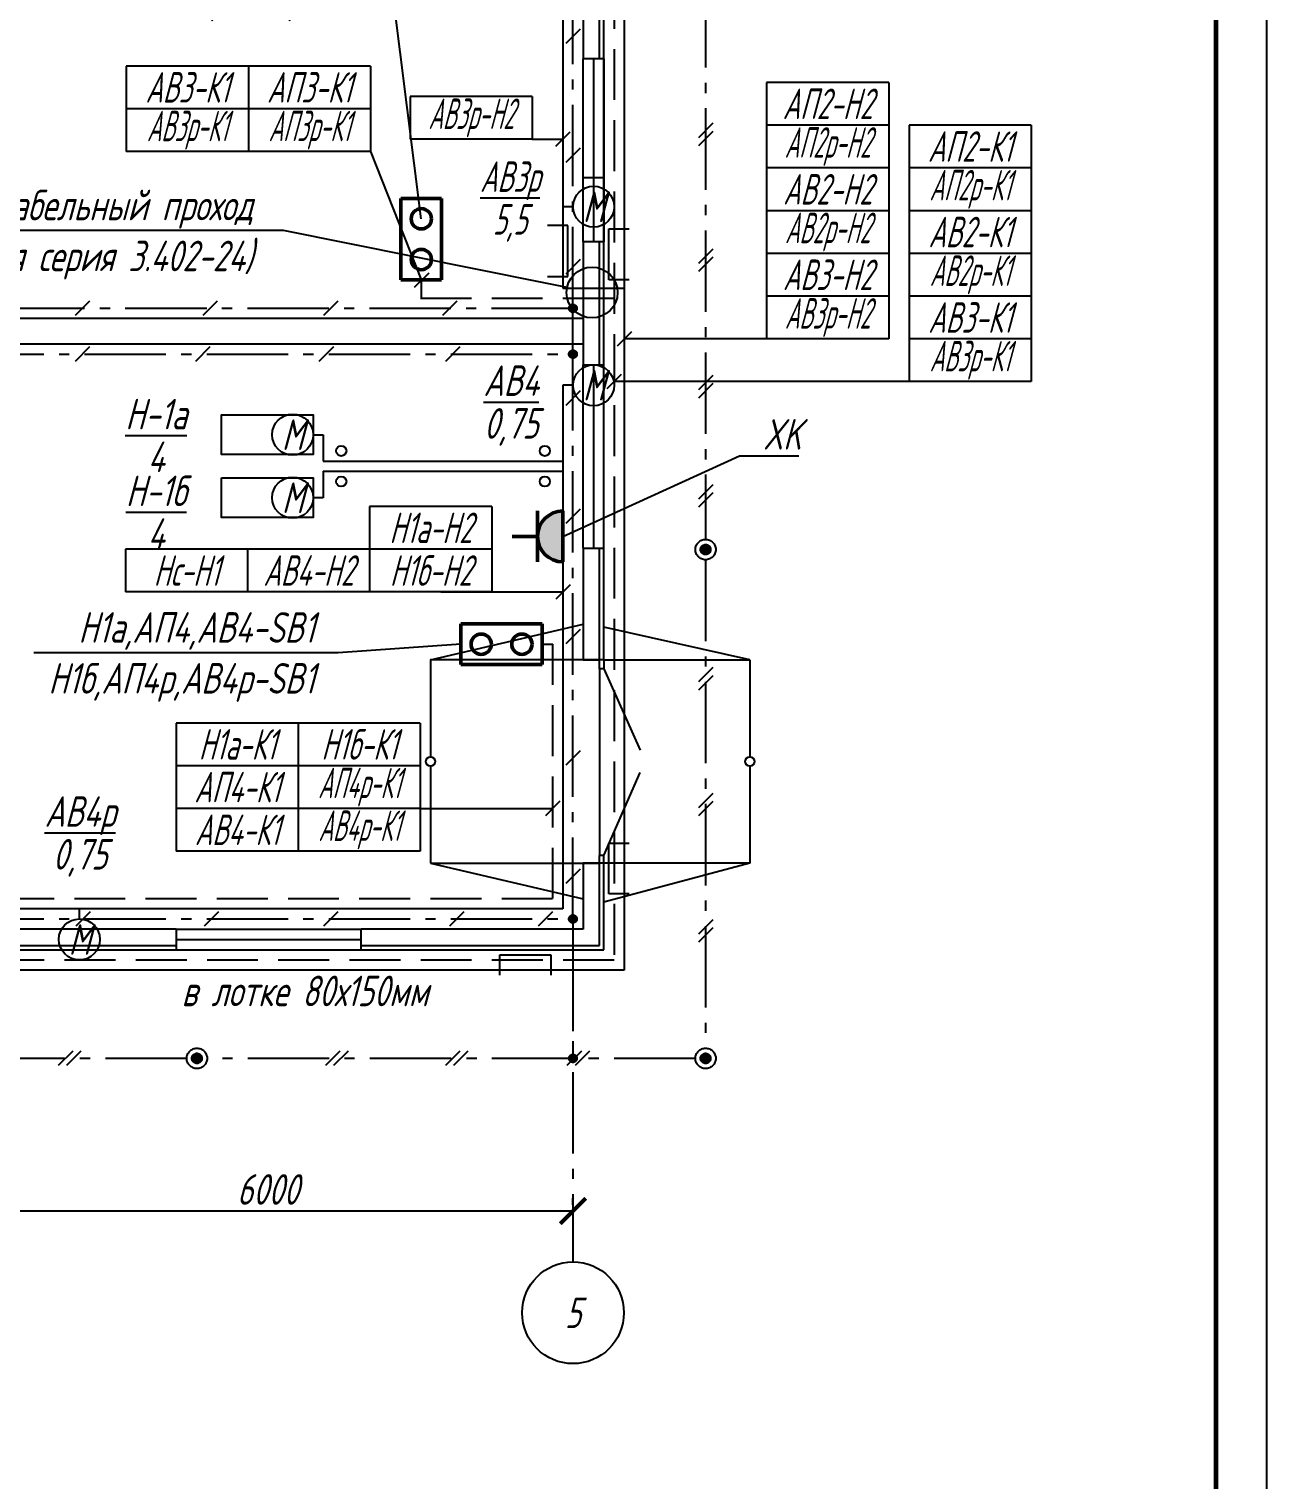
# Model space of a CAD drawing. Header units: millimetres. Extents: x 6735 to 13224, y -12144 to -9633.
# Drawn here: x 11656.4 to 11778.1, y -9971 to -9828.4 of the extents above; entities that cross this region are included whole.
import ezdxf
from ezdxf import colors
from ezdxf.entities.mleader import LeaderData, LeaderLine
from ezdxf.enums import TextEntityAlignment as Align
from ezdxf.math import Vec2, Vec3

# ---------------------------------------------------------------- set-up
doc = ezdxf.new("R2010")
doc.units = ezdxf.units.MM
doc.linetypes.add('gost5', pattern=[7, 5, -2, 0])
doc.linetypes.add('gost6', pattern=[12, 8, -1.5, 1, -1.5])
doc.layers.get('Defpoints').update_dxf_attribs({"color": 33})
for name, color, linetype, lineweight in [('Заземление (Вновь)', 6, 'gost6', 50), ('КаБель контрольный (Вновь)', 142, 'gost5', 60), ('КаБель силовой (Вновь)', 1, 'Continuous', 60), ('Линия выноска', 137, 'Continuous', 25), ('Осевая', 4, 'gost6', 25), ('Размерная', 4, 'Continuous', 25), ('Рамка толстая', 7, 'Continuous', 60), ('Рамка тонкая', 5, 'Continuous', 25), ('Строительный', 251, 'Continuous', 13), ('Текст', 2, 'Continuous', 25), ('Эл. аппараты (Вновь)', 93, 'Continuous', 50), ('ЭлектрооБорудование (Вновь)', 160, 'Continuous', 60)]:
    doc.layers.add(name, color=color, linetype=linetype, lineweight=lineweight)
doc.styles.add('Simplex', font='simplex.shx', dxfattribs={"width": 0.7, "oblique": 15})
doc.dimstyles.new('ISO-25', dxfattribs={"dimtxt": 3, "dimasz": 2.5, "dimexe": 1.25, "dimexo": 0.625, "dimtad": 1, "dimtxsty": 'Simplex', "dimcen": 2.5, "dimclrt": 2, "dimadec": 0, "dimazin": 0, "dimtfac": 1, "dimtmove": 0, "dimatfit": 3, "dimfxl": 1, "dimarcsym": 0})

# ---------------------------------------------------------------- blocks, each defined once
blk = doc.blocks.new('A$C54FF5821')
at = {"layer": 'Рамка толстая'}
blk.add_line((415, 5), (415, 589), dxfattribs=at)
at = {"layer": 'Рамка тонкая'}
blk.add_line((420, 0), (420, 594), dxfattribs=at)
blk = doc.blocks.new('_ArchTick')
at = {"color": 0, "linetype": 'ByBlock', "const_width": 0.15}
blk.add_lwpolyline([(-0.5, -0.5), (0.5, 0.5)], dxfattribs=at)
blk = doc.blocks.new('*D464')
at = {"layer": 'Defpoints', "color": 0, "transparency": 16777216}
for p in [(11649.89, -9944.56), (11709.89, -9944.56), (11709.89, -9944.56)]:
    blk.add_point(p, dxfattribs=at)
at = {"layer": 'Размерная', "color": 0, "lineweight": -2, "transparency": 16777216}
for p, q in [((11709.89, -9943.94), (11709.89, -9943.31)), ((11649.89, -9944.56), (11709.89, -9944.56)), ((11649.89, -9945.19), (11649.89, -9945.81))]:
    blk.add_line(p, q, dxfattribs=at)
at = {"layer": 'Размерная', "color": 0, "lineweight": -2, "transparency": 16777216, "xscale": 2.5, "yscale": 2.5, "zscale": 2.5, "rotation": 180}
blk.add_blockref('_ArchTick', (11649.89, -9944.56), dxfattribs=at)
at = {"layer": 'Размерная', "color": 0, "lineweight": -2, "transparency": 16777216, "xscale": 2.5, "yscale": 2.5, "zscale": 2.5}
blk.add_blockref('_ArchTick', (11709.89, -9944.56), dxfattribs=at)
at = {"layer": 'Размерная', "color": 2, "lineweight": 25, "transparency": 16777216, "insert": (11679.89, -9942.44), "char_height": 3, "attachment_point": 5, "style": 'Simplex'}
blk.add_mtext('6000', dxfattribs=at)
blk = doc.blocks.new('A$C11954CC4')
at = {"layer": 'Линия выноска', "color": 161}
for p, q in [((12, 4.2), (0, 4.2)), ((0, 4.2), (0, 0)), ((12, 4.2), (12, 0)), ((12, 0), (0, 0))]:
    blk.add_line(p, q, dxfattribs=at)
blk = doc.blocks.new('A$C629C7F59')
at = {"layer": 'Эл. аппараты (Вновь)'}
for p, q in [((0, 8), (0, 0)), ((4, 8), (0, 8)), ((4, 0), (4, 8)), ((0, 0), (4, 0))]:
    blk.add_line(p, q, dxfattribs=at)
for centre in [(2, 6), (2, 2)]:
    blk.add_circle(centre, 1, dxfattribs=at)
blk = doc.blocks.new('_None')
blk = doc.blocks.new('A$C1733719F')
at = {"layer": 'Эл. аппараты (Вновь)'}
blk.add_hatch(color=256, dxfattribs=at).paths.add_polyline_path([(0, 0), (5, 0, 1)])
for p, q in [((2.5, 2.5), (2.5, 5)), ((0, 2.5), (5, 2.5)), ((0, 0), (5, 0))]:
    blk.add_line(p, q, dxfattribs=at)
blk.add_arc((2.5, 0), 2.5, 0, 180, dxfattribs=at)
blk = doc.blocks.new('A$C710D2D3C')
at = {"layer": 'Рамка тонкая'}
for p, q in [((0, 0), (0, 2)), ((0, 2), (5, 2)), ((5, 2), (5, 0))]:
    blk.add_line(p, q, dxfattribs=at)
blk = doc.blocks.new('_DotBlank')
at = {"color": 0, "linetype": 'ByBlock', "lineweight": -2}
blk.add_line((-0.5, 0), (-1, 0), dxfattribs=at)
blk.add_circle((0, 0), 0.5, dxfattribs=at)

msp = doc.modelspace()

# ---------------------------------------------------------------- hatches: boundary and pattern name
at = {"layer": 'Заземление (Вновь)', "lineweight": 25}
h = msp.add_hatch(color=256, dxfattribs=at)
h.paths.add_polyline_path([(11709.88373, -9855.46146), (11709.88373, -9855.86146), (11710.28373, -9855.86146, 0.414213562)])
h.paths.add_polyline_path([(11709.88373, -9855.46146, 0.414213562), (11709.48373, -9855.86146), (11709.88373, -9855.86146)])
h.paths.add_polyline_path([(11710.28373, -9855.86146), (11709.88373, -9855.86146), (11709.48373, -9855.86146, 1)])
h = msp.add_hatch(color=256, dxfattribs=at)
h.paths.add_polyline_path([(11709.88373, -9859.96146), (11709.88373, -9860.36146), (11710.28373, -9860.36146, 0.414213562)])
h.paths.add_polyline_path([(11709.88373, -9859.96146, 0.414213562), (11709.48373, -9860.36146), (11709.88373, -9860.36146)])
h.paths.add_polyline_path([(11710.28373, -9860.36146), (11709.88373, -9860.36146), (11709.48373, -9860.36146, 1)])
for points in [[(11723.42373, -9879.56146, 1), (11722.42373, -9879.56146, 1)], [(11673.42373, -9929.56146, 1), (11672.42373, -9929.56146, 1)], [(11723.42373, -9929.56146, 1), (11722.42373, -9929.56146, 1)]]:
    msp.add_hatch(color=256, dxfattribs=at).paths.add_polyline_path(points)
h = msp.add_hatch(color=256, dxfattribs=at)
h.paths.add_polyline_path([(11709.88373, -9915.46146), (11709.88373, -9915.86146), (11710.28373, -9915.86146, 0.414213562)])
h.paths.add_polyline_path([(11709.88373, -9915.46146, 0.414213562), (11709.48373, -9915.86146), (11709.88373, -9915.86146)])
h.paths.add_polyline_path([(11710.28373, -9915.86146), (11709.88373, -9915.86146), (11709.48373, -9915.86146, 1)])
h = msp.add_hatch(color=256, dxfattribs=at)
h.paths.add_polyline_path([(11709.88373, -9929.16146), (11709.88373, -9929.56146), (11710.28373, -9929.56146, 0.414213562)])
h.paths.add_polyline_path([(11709.88373, -9929.16146, 0.414213562), (11709.48373, -9929.56146), (11709.88373, -9929.56146)])
h.paths.add_polyline_path([(11710.28373, -9929.56146), (11709.88373, -9929.56146), (11709.48373, -9929.56146, 1)])

# ---------------------------------------------------------------- linework, layer by layer
for p, q in [((11709.88373, -9855.86146), (11709.88373, -9765.88146)), ((11722.92373, -9812.20146), (11722.92373, -9878.56146)), ((11710.59084, -9828.42903), (11709.17662, -9829.84325)), ((11723.63084, -9837.67318), (11722.21662, -9839.08739)), ((11723.63084, -9838.47318), (11722.21662, -9839.88739)), ((11710.59084, -9840.11292), (11709.17662, -9841.52714)), ((11710.59084, -9851.07046), (11709.17662, -9852.48467)), ((11723.63084, -9850.03574), (11722.21662, -9851.44996)), ((11723.63084, -9850.83574), (11722.21662, -9852.24996)), ((11662.36229, -9855.15435), (11660.94808, -9856.56857)), ((11674.92696, -9855.15435), (11673.51274, -9856.56857)), ((11686.76943, -9855.15435), (11685.35521, -9856.56857)), ((11698.4676, -9855.15435), (11697.05338, -9856.56857)), ((11709.88373, -9855.86146), (11589.88373, -9855.86146)), ((11709.88373, -9860.36146), (11709.88373, -9855.86146)), ((11662.36229, -9859.65435), (11660.94808, -9861.06857)), ((11674.20486, -9859.65435), (11672.79065, -9861.06857)), ((11686.33623, -9859.65435), (11684.92201, -9861.06857)), ((11698.75639, -9859.65435), (11697.34218, -9861.06857)), ((11589.88373, -9860.36146), (11709.88373, -9860.36146)), ((11709.88373, -9915.86146), (11709.88373, -9860.36146)), ((11723.63084, -9862.45596), (11722.21662, -9863.87018)), ((11723.63084, -9863.25596), (11722.21662, -9864.67018)), ((11710.59084, -9863.97512), (11709.17662, -9865.38933)), ((11723.63084, -9873.18822), (11722.21662, -9874.60244)), ((11723.63084, -9873.98822), (11722.21662, -9875.40244)), ((11710.59084, -9875.59865), (11709.17662, -9877.01287)), ((11722.92373, -9880.56146), (11722.92373, -9928.56146)), ((11710.59084, -9887.40435), (11709.17662, -9888.81857)), ((11723.63084, -9891.15505), (11722.21662, -9892.56926)), ((11723.63084, -9891.95505), (11722.21662, -9893.36926)), ((11710.59084, -9899.33158), (11709.17662, -9900.7458)), ((11723.63084, -9903.51762), (11722.21662, -9904.93183)), ((11723.63084, -9904.31762), (11722.21662, -9905.73183)), ((11710.59084, -9910.95508), (11709.17662, -9912.36929)), ((11662.42578, -9915.15435), (11661.01157, -9916.56857)), ((11675.04308, -9915.15435), (11673.62887, -9916.56857)), ((11686.77184, -9915.15435), (11685.35763, -9916.56857)), ((11699.16695, -9915.15435), (11697.75274, -9916.56857)), ((11707.87459, -9915.15435), (11706.46038, -9916.56857)), ((11589.88373, -9915.86146), (11709.88373, -9915.86146)), ((11709.88373, -9915.86146), (11709.88373, -9929.56146)), ((11723.63084, -9915.93783), (11722.21662, -9917.35205)), ((11723.63084, -9916.73783), (11722.21662, -9918.15205)), ((11671.92373, -9929.56146), (11623.92373, -9929.56146)), ((11660.71457, -9928.85435), (11659.30036, -9930.26857)), ((11661.51457, -9928.85435), (11660.10036, -9930.26857)), ((11721.92373, -9929.56146), (11673.92373, -9929.56146)), ((11686.97781, -9928.85435), (11685.5636, -9930.26857)), ((11687.77781, -9928.85435), (11686.3636, -9930.26857)), ((11698.76262, -9928.85435), (11697.3484, -9930.26857)), ((11699.56262, -9928.85435), (11698.1484, -9930.26857)), ((11710.71457, -9928.85435), (11709.30036, -9930.26857)), ((11711.51457, -9928.85435), (11710.10036, -9930.26857))]:
    msp.add_line(p, q, dxfattribs=at)
for centre, radius in [((11709.88373, -9855.86146), 0.4), ((11709.88373, -9860.36146), 0.4), ((11722.92373, -9879.56146), 1), ((11722.92373, -9879.56146), 0.5), ((11709.88373, -9915.86146), 0.4), ((11672.92373, -9929.56146), 1), ((11672.92373, -9929.56146), 0.5), ((11709.88373, -9929.56146), 0.4), ((11722.92373, -9929.56146), 1), ((11722.92373, -9929.56146), 0.5)]:
    msp.add_circle(centre, radius, dxfattribs=at)
at = {"layer": 'КаБель контрольный (Вновь)', "lineweight": 25}
for p, q in [((11713.92373, -9760.38146), (11713.92373, -9919.90146)), ((11695.00602, -9854.87763), (11694.99902, -9853.11206)), ((11694.90508, -9854.86146), (11713.92373, -9854.86146)), ((11706.86788, -9888.86146), (11707.90288, -9888.86146)), ((11707.90288, -9913.86146), (11707.90288, -9888.86146)), ((11590.88373, -9913.86146), (11707.90288, -9913.86146)), ((11713.92373, -9919.90146), (11590.88373, -9919.90146))]:
    msp.add_line(p, q, dxfattribs=at)
at = {"layer": 'КаБель силовой (Вновь)', "lineweight": 25}
for p, q in [((11714.92373, -9759.38146), (11714.92373, -9920.90146)), ((11708.88373, -9776.00141), (11708.88373, -9853.86146)), ((11709.90288, -9845.8726), (11708.88373, -9845.8726)), ((11708.88373, -9853.86146), (11714.92373, -9853.86146)), ((11709.90288, -9863.41539), (11708.90288, -9863.41539)), ((11708.90288, -9863.41539), (11708.90288, -9914.86146)), ((11684.34801, -9868.27199), (11685.34801, -9868.27199)), ((11685.34801, -9868.27199), (11685.34801, -9870.86977)), ((11685.34801, -9870.86977), (11708.88373, -9870.86977)), ((11685.34801, -9871.86977), (11708.88373, -9871.86977)), ((11685.34801, -9871.86977), (11685.34801, -9874.46755)), ((11685.34801, -9874.46755), (11684.34801, -9874.46755)), ((11708.90288, -9914.86146), (11591.88373, -9914.86146)), ((11661.37465, -9915.86146), (11661.37465, -9914.86146)), ((11714.92373, -9920.90146), (11591.88373, -9920.90146))]:
    msp.add_line(p, q, dxfattribs=at)
for centre in [(11687.11587, -9869.86977), (11707.11587, -9869.86977), (11687.11587, -9872.86977), (11707.11587, -9872.86977)]:
    msp.add_circle(centre, 0.5, dxfattribs=at)
at = {"layer": 'Линия выноска', "color": 161, "lineweight": 25}
for p, q in [((11705.88373, -9839.24352), (11708.88373, -9839.24352)), ((11709.59084, -9838.53642), (11708.17662, -9839.95063)), ((11689.9821, -9840.44352), (11694.99902, -9853.11206)), ((11695.70613, -9852.40495), (11694.29191, -9853.81916)), ((11715.63084, -9858.15434), (11714.21662, -9859.56855)), ((11728.92373, -9858.86146), (11714.92373, -9858.86145)), ((11714.63093, -9862.35435), (11713.21671, -9863.76857)), ((11742.92373, -9863.06146), (11713.92373, -9863.06146)), ((11696.90288, -9883.725), (11708.90288, -9883.725)), ((11709.60999, -9883.01789), (11708.19578, -9884.43211)), ((11694.88373, -9905.00659), (11707.88373, -9905.00659)), ((11708.59084, -9904.29948), (11707.17662, -9905.7137))]:
    msp.add_line(p, q, dxfattribs=at)
at = {"layer": 'Осевая', "lineweight": 25}
msp.add_line((11709.88836, -9918.90146), (11709.88836, -9949.56146), dxfattribs=at)
at = {"layer": 'Рамка тонкая', "lineweight": 25}
msp.add_circle((11709.88836, -9954.56146), 5, dxfattribs=at)
at = {"layer": 'Строительный', "lineweight": 25, "ltscale": 100}
for p, q in [((11712.48373, -9831.32953), (11712.48373, -9820.44612)), ((11710.88373, -9821.2766), (11710.88373, -9831.32953)), ((11712.92373, -9831.32953), (11712.92373, -9821.2766)), ((11710.88373, -9849.32953), (11710.88373, -9831.32953)), ((11712.92373, -9831.32953), (11710.88373, -9831.32953)), ((11711.90373, -9831.32953), (11711.90373, -9849.32953)), ((11712.92373, -9849.32953), (11712.92373, -9831.32953)), ((11712.92373, -9831.32953), (11712.92373, -9849.32953)), ((11712.92373, -9843.02953), (11710.88373, -9843.02953)), ((11710.88373, -9849.32953), (11710.88373, -9861.40959)), ((11712.92373, -9849.32953), (11710.88373, -9849.32953)), ((11712.48373, -9861.40959), (11712.48373, -9849.32953)), ((11712.92373, -9861.40959), (11712.92373, -9849.32953)), ((11710.88373, -9856.86146), (11579.88373, -9856.86146)), ((11588.8791, -9859.36146), (11710.8791, -9859.36146)), ((11710.88373, -9879.40959), (11710.88373, -9861.40959)), ((11710.88373, -9861.40959), (11712.92373, -9861.40959)), ((11711.90373, -9861.40959), (11711.90373, -9879.40959)), ((11712.92373, -9879.40959), (11712.92373, -9861.40959)), ((11710.88373, -9879.40959), (11710.88373, -9890.38646)), ((11710.88373, -9879.40959), (11712.92373, -9879.40959)), ((11712.48373, -9891.26987), (11712.48373, -9879.40959)), ((11712.92373, -9890.38646), (11712.92373, -9879.40959)), ((11695.88373, -9890.38646), (11710.88373, -9886.89146)), ((11710.88373, -9887.20328), (11710.88373, -9887.70328)), ((11727.2693, -9890.38646), (11712.92373, -9887.18533)), ((11710.88373, -9890.38646), (11695.88373, -9890.38646)), ((11695.88373, -9890.38646), (11695.88373, -9899.93895)), ((11712.92373, -9890.38646), (11710.88373, -9890.38646)), ((11710.88373, -9890.38646), (11712.48373, -9890.38646)), ((11712.92373, -9890.38646), (11727.2693, -9890.38646)), ((11712.92373, -9890.38646), (11712.92373, -9891.26987)), ((11727.2693, -9890.38646), (11727.2693, -9899.93895)), ((11712.92373, -9891.26987), (11712.48373, -9891.26987)), ((11712.48373, -9891.26987), (11712.48373, -9909.61225)), ((11712.92373, -9891.26987), (11716.48576, -9899.28667)), ((11695.88373, -9900.83397), (11695.88373, -9910.38646)), ((11727.2693, -9900.83397), (11727.2693, -9910.38646)), ((11712.92373, -9909.61225), (11716.48576, -9901.48625)), ((11695.88373, -9910.38646), (11711.90373, -9910.38646)), ((11695.88373, -9910.38646), (11710.88373, -9913.88146)), ((11710.88373, -9910.38646), (11710.88373, -9916.86146)), ((11712.92373, -9910.38646), (11710.88373, -9910.38646)), ((11710.88373, -9910.38646), (11712.48373, -9910.38646)), ((11712.48373, -9918.46146), (11712.48373, -9909.61225)), ((11712.92373, -9909.61225), (11712.48373, -9909.61225)), ((11712.92373, -9910.49565), (11712.92373, -9909.61225)), ((11712.92373, -9918.90146), (11712.92373, -9910.38646)), ((11727.2693, -9910.38646), (11712.92373, -9910.38646)), ((11727.2693, -9910.38646), (11712.92373, -9914.22614)), ((11670.88836, -9916.86146), (11628.8882, -9916.86146)), ((11670.88836, -9916.86146), (11670.88836, -9918.90146)), ((11670.88836, -9916.86146), (11689.06452, -9916.86146)), ((11670.88836, -9917.88146), (11689.06452, -9917.88146)), ((11710.88373, -9916.86146), (11689.06452, -9916.86146)), ((11689.06452, -9918.90146), (11689.06452, -9916.86146)), ((11628.8882, -9918.90146), (11670.88836, -9918.90146)), ((11643.32225, -9918.46146), (11670.88836, -9918.46146)), ((11670.88836, -9918.90146), (11689.06452, -9918.90146)), ((11689.06452, -9918.46146), (11712.48373, -9918.46146)), ((11689.06452, -9918.90146), (11712.92373, -9918.90146))]:
    msp.add_line(p, q, dxfattribs=at)
for centre in [(11695.88373, -9900.38646), (11727.2693, -9900.38646)]:
    msp.add_circle(centre, 0.44751, dxfattribs=at)
at = {"layer": 'ЭлектрооБорудование (Вновь)', "linetype": 'ByBlock', "lineweight": 25, "ltscale": 0.7}
msp.add_lwpolyline([(11675.34801, -9869.28428), (11675.34801, -9866.32199), (11684.34801, -9866.32199), (11684.34801, -9870.22199), (11680.73274, -9870.22199)], dxfattribs=at)
for points in [[(11675.34801, -9866.32199), (11684.34801, -9866.32199), (11684.34801, -9870.22199), (11675.34801, -9870.22199)], [(11675.34801, -9872.51755), (11684.34801, -9872.51755), (11684.34801, -9876.41755), (11675.34801, -9876.41755)]]:
    msp.add_lwpolyline(points, close=True, dxfattribs=at)
at = {"layer": 'ЭлектрооБорудование (Вновь)', "lineweight": 25}
for centre in [(11711.91798, -9845.8726), (11711.91798, -9863.41539), (11682.33291, -9868.27199), (11682.33291, -9874.46755), (11661.37465, -9917.87655)]:
    msp.add_circle(centre, 2.01509, dxfattribs=at)

# ---------------------------------------------------------------- block references
msp.add_blockref('A$C54FF5821', (11358.10387, -10227.35746))
at = {"lineweight": 25}
msp.add_blockref('A$C629C7F59', (11692.98007, -9853.05939), dxfattribs=at)
at = {"lineweight": 25, "rotation": 90}
for name, p in [('A$C1733719F', (11708.90288, -9880.77186)), ('A$C629C7F59', (11706.86788, -9890.86154))]:
    msp.add_blockref(name, p, dxfattribs=at)
at = {"layer": 'КаБель силовой (Вновь)', "lineweight": 25}
for name, p in [('A$C11954CC4', (11665.98212, -9836.24351)), ('A$C11954CC4', (11677.98212, -9836.24351)), ('A$C11954CC4', (11728.92375, -9837.86146)), ('A$C11954CC4', (11693.88375, -9839.24351)), ('A$C11954CC4', (11665.98212, -9840.44351)), ('A$C11954CC4', (11677.98212, -9840.44351)), ('A$C11954CC4', (11728.92375, -9842.06146)), ('A$C11954CC4', (11742.92375, -9842.06146)), ('A$C11954CC4', (11728.92375, -9846.26146)), ('A$C11954CC4', (11742.92375, -9846.26146)), ('A$C11954CC4', (11728.92375, -9850.46146)), ('A$C11954CC4', (11742.92375, -9850.46146)), ('A$C11954CC4', (11728.92375, -9854.66146)), ('A$C11954CC4', (11742.92375, -9854.66146)), ('A$C11954CC4', (11728.92375, -9858.86146)), ('A$C11954CC4', (11742.92375, -9858.86146)), ('A$C11954CC4', (11742.92375, -9863.06146)), ('A$C11954CC4', (11689.9029, -9879.52499)), ('A$C11954CC4', (11665.9029, -9883.72499)), ('A$C11954CC4', (11677.9029, -9883.72499)), ('A$C11954CC4', (11689.9029, -9883.72499)), ('A$C11954CC4', (11670.88375, -9900.80658)), ('A$C11954CC4', (11682.88375, -9900.80658)), ('A$C11954CC4', (11670.88375, -9905.00658)), ('A$C11954CC4', (11682.88375, -9905.00658)), ('A$C11954CC4', (11670.88375, -9909.20658)), ('A$C11954CC4', (11682.88375, -9909.20658)), ('A$C710D2D3C', (11702.69974, -9921.40146))]:
    msp.add_blockref(name, p, dxfattribs=at)
at = {"layer": 'КаБель силовой (Вновь)', "lineweight": 25, "xscale": -1, "rotation": 270}
msp.add_blockref('A$C710D2D3C', (11707.38373, -9852.7165), dxfattribs=at)
at = {"layer": 'КаБель силовой (Вновь)', "lineweight": 25, "rotation": 90}
for p in [(11715.42373, -9853.05812), (11715.42373, -9913.40423)]:
    msp.add_blockref('A$C710D2D3C', p, dxfattribs=at)

# ---------------------------------------------------------------- texts
at = {"layer": 'Текст', "lineweight": 25, "style": 'Simplex', "oblique": 15, "width": 0.7}
msp.add_text('в лотке 80х150мм', height=3, dxfattribs=at).set_placement((11671.41079, -9924.43671))
msp.add_text('5', height=3, dxfattribs=at).set_placement((11709.88836, -9954.56146), align=Align.MIDDLE_CENTER)
at = {"layer": 'Текст', "lineweight": 25, "char_height": 3, "attachment_point": 5, "style": 'Simplex'}
for s, insert in [('{\\W0.6;АВ3-К1}', (11671.9821, -9834.14352)), ('{\\W0.6;АП3-К1}', (11683.9821, -9834.14352)), ('{\\W0.5;АВ3р-Н2}', (11699.88373, -9837.14352)), ('{\\W0.6;АП2-Н2}', (11734.92373, -9835.76147)), ('{\\W0.5;АВ3р-К1}', (11671.9821, -9838.34352)), ('{\\W0.5;АП3р-К1}', (11683.9821, -9838.34352)), ('{\\W0.5;АП2р-Н2}', (11734.92373, -9839.96147)), ('{\\W0.6;АП2-К1}', (11748.92373, -9839.96147)), ('\\A1;{\\W0.6;\\SАВ3р/5,5;}', (11703.69735, -9845.01398)), ('{\\W0.5;АП2р-К1}', (11748.92373, -9844.16147)), ('{\\W0.6;АВ2-Н2}', (11734.92373, -9844.16147)), ('{\\W0.5;АВ2р-Н2}', (11734.92373, -9848.36147)), ('{\\W0.6;АВ2-К1}', (11748.92373, -9848.36147)), ('{\\W0.6;АВ3-Н2}', (11734.92373, -9852.56147)), ('{\\W0.5;АВ2р-К1}', (11748.92373, -9852.56147)), ('{\\W0.5;АВ3р-Н2}', (11734.92373, -9856.76147)), ('{\\W0.6;АВ3-К1}', (11748.92373, -9856.76147)), ('{\\W0.5;АВ3р-К1}', (11748.92373, -9860.96147)), ('\\A1;\\SАВ4/0,75;', (11703.81212, -9865.06407)), ('\\A1;\\SН-1а/4;', (11668.9069, -9868.34825)), ('\\A1;\\SН-1а/4;', (11668.91153, -9868.34825)), ('\\A1;\\SН-1б/4;', (11668.9069, -9875.89156)), ('\\A1;\\SН-1б/4;', (11668.91153, -9875.89156)), ('{\\W0.6;Н1а-Н2}', (11695.90288, -9877.425)), ('{\\W0.6;Нс-Н1}', (11671.90288, -9881.625)), ('{\\W0.6;АВ4-Н2}', (11683.90288, -9881.625)), ('{\\W0.6;Н1б-Н2}', (11695.90288, -9881.625)), ('{\\W0.6;Н1а-К1}', (11676.88373, -9898.70659)), ('{\\W0.6;Н1б-К1}', (11688.88373, -9898.70659)), ('{\\W0.5;АП4р-К1}', (11688.88373, -9902.90659)), ('{\\W0.6;АП4-К1}', (11676.88373, -9902.90656)), ('\\A1;\\SАВ4р/0,75;', (11661.43897, -9907.4064)), ('{\\W0.5;АВ4р-К1}', (11688.88373, -9907.10659)), ('{\\W0.6;АВ4-К1}', (11676.88372, -9907.10658))]:
    msp.add_mtext_dynamic_manual_height_columns(s, width=3.5, gutter_width=12.5, heights=[0], dxfattribs=dict(at, insert=insert))
at = {"layer": 'ЭлектрооБорудование (Вновь)', "lineweight": 25, "char_height": 3, "attachment_point": 5, "style": 'Simplex'}
for insert in [(11711.91798, -9845.8726), (11711.91798, -9863.41539), (11682.33291, -9868.27199), (11682.33291, -9874.46755), (11661.37465, -9917.87655)]:
    msp.add_mtext_dynamic_manual_height_columns('М', width=3.0147096, gutter_width=12.5, heights=[0], dxfattribs=dict(at, insert=insert))

# ---------------------------------------------------------------- dimensions: what is measured, and where the dimension line sits
at = {"layer": 'Размерная', "lineweight": 25}
dim = msp.add_linear_dim(base=(11709.88836, -9944.56146), p1=(11649.88836, -9944.56146), p2=(11709.88836, -9944.56146), dimstyle='ISO-25', override={"dimlfac": 100, "dimrnd": 1000, "dimblk1": 'ArchTick', "dimblk2": 'ArchTick', "dimsah": 1}, dxfattribs=at)
dim.commit()
dim.dimension.update_dxf_attribs({"geometry": '*D464', "text_midpoint": (11679.88836, -9942.43646)})

# ---------------------------------------------------------------- leaders
at = {"layer": 'Линия выноска', "lineweight": 25}
ml = msp.add_multileader_mtext('Standard', dxfattribs=at)
ml.set_content('АП3,АВ3-SB1\\PАП3р,АВ3р-SB1', color=2, style='Simplex')
ml.set_leader_properties()
ml.set_arrow_properties(name='NONE')
ml.build(insert=Vec2(0, 0))
ml.multileader.update_dxf_attribs({"text_left_attachment_type": 6, "text_right_attachment_type": 6, "dogleg_length": 0.62405, "arrow_head_size": 0.6})
ctx = ml.context
ctx.base_point, ctx.char_height, ctx.arrow_head_size, ctx.plane_origin = Vec3(11662.90498, -9822.83326), 3, 0.6, Vec3(11652.28453, -9821.01063)
ctx.left_attachment, ctx.right_attachment, ctx.text_align_type = 6, 6, 2
notes = []
notes.append((ctx, [(1, (1, 1, 0), (11691.92085, -9822.83326), (-1, 0), 0.31202, [(0, [(11694.98015, -9847.05939)], 0, [])])]))
ctx.mtext.insert, ctx.mtext.alignment, ctx.mtext.flow_direction = Vec3(11689.60883, -9818.83326), 3, 5
ml = msp.add_multileader_mtext('Standard', dxfattribs=at)
ml.set_content('Кабельный проход\\P(типовая серия 3.402-24)', color=2, style='Simplex')
ml.set_leader_properties()
ml.set_arrow_properties(name='DOTBLANK')
ml.build(insert=Vec2(0, 0))
ml.multileader.update_dxf_attribs({"text_left_attachment_type": 6, "text_right_attachment_type": 6, "dogleg_length": 1, "arrow_head_size": 5})
ctx = ml.context
ctx.base_point, ctx.char_height, ctx.arrow_head_size, ctx.plane_origin = Vec3(11631.59572, -9848.20981), 3, 5, Vec3(11602.37911, -9798.67884)
ctx.left_attachment, ctx.right_attachment, ctx.text_align_type = 6, 6, 2
notes.append((ctx, [(0, (1, 1, 0), (11681.43162, -9848.20981), (-1, 0), 1, [(0, [(11711.7676, -9854.30656)], 0, [])])]))
ctx.mtext.insert, ctx.mtext.alignment, ctx.mtext.flow_direction = Vec3(11678.43162, -9844.20981), 3, 5
ml = msp.add_multileader_mtext('Standard', dxfattribs=at)
ml.set_content('XK', color=2, style='Simplex')
ml.set_leader_properties()
ml.set_arrow_properties(name='NONE')
ml.build(insert=Vec2(0, 0))
ml.multileader.update_dxf_attribs({"text_left_attachment_type": 6, "text_right_attachment_type": 6, "dogleg_length": 0.62405, "arrow_head_size": 0.6})
ctx = ml.context
ctx.base_point, ctx.char_height, ctx.arrow_head_size, ctx.plane_origin = Vec3(11726.56227, -9870.33995), 3, 0.6, Vec3(11720.83627, -9866.43919)
ctx.left_attachment, ctx.right_attachment = 6, 6
notes.append((ctx, [(0, (1, 1, 0), (11726.25025, -9870.33995), (1, 0), 0.31202, [(0, [(11708.90288, -9878.2718)], 0, [])])]))
ctx.mtext.insert, ctx.mtext.flow_direction = Vec3(11728.56227, -9866.73995), 5
ml = msp.add_multileader_mtext('Standard', dxfattribs=at)
ml.set_content('Н1а,АП4,АВ4-SB1\\PН1б,АП4р,АВ4р-SB1', color=2, style='Simplex')
ml.set_leader_properties()
ml.set_arrow_properties(name='NONE')
ml.build(insert=Vec2(0, 0))
ml.multileader.update_dxf_attribs({"text_left_attachment_type": 6, "text_right_attachment_type": 6, "dogleg_length": 0.62405, "arrow_head_size": 0.6})
ctx = ml.context
ctx.base_point, ctx.char_height, ctx.arrow_head_size, ctx.plane_origin = Vec3(11651.40107, -9889.71486), 3, 0.6, Vec3(11652.30369, -9882.36464)
ctx.left_attachment, ctx.right_attachment, ctx.text_align_type = 6, 6, 2
notes.append((ctx, [(1, (1, 1, 0), (11686.81694, -9889.71486), (-1, 0), 0.31202, [(0, [(11698.86788, -9888.86146)], 0, [])])]))
ctx.mtext.insert, ctx.mtext.alignment, ctx.mtext.flow_direction = Vec3(11684.50492, -9885.71486), 3, 5
for ctx, leaders in notes:
    for number, flags, end, landing, length, lines in leaders:
        leader = LeaderData()
        leader.index, (leader.has_last_leader_line, leader.has_dogleg_vector, leader.attachment_direction) = number, flags
        leader.last_leader_point, leader.dogleg_vector, leader.dogleg_length = Vec3(end), Vec3(landing), length
        for number, points, colour, breaks in lines:
            line = LeaderLine()
            line.index, line.vertices, line.color, line.breaks = number, Vec3.list(points), colors.encode_raw_color(colour), breaks
            leader.lines.append(line)
        ctx.leaders.append(leader)

doc.saveas('drawing.dxf')
